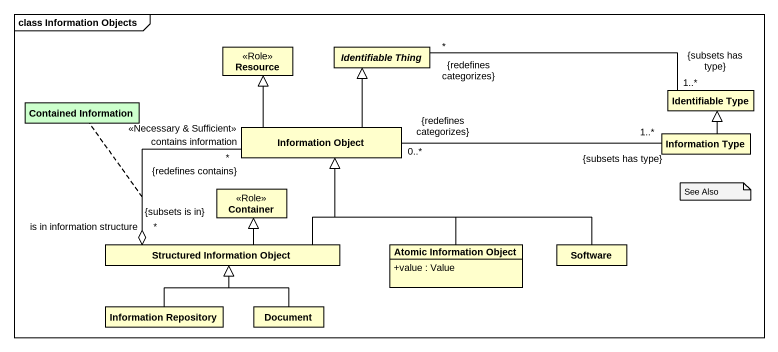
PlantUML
@startuml
mainframe class Information Objects
hide circle
hide empty members
skinparam classAttributeIconSize 0
class Resource <<Role>>
abstract class "Identifiable Thing" as Identifiable_Thing
class "Contained Information" as Contained_Information #CCFFCC
class "Identifiable Type" as Identifiable_Type
class "Information Object" as Information_Object
class "Information Type" as Information_Type
class Container <<Role>>
class "Structured Information Object" as Structured_Information
class "Atomic Information Object" as Atomic_Information_Object {
  +value : Value
}
class Software
class "Information Repository" as Information_Repository
class Document
Identifiable_Type "1..*\n{subsets has type}" -left- "*\n{redefines categorizes}" Identifiable_Thing
Information_Object -up-|> Resource
Information_Object -up-|> Identifiable_Thing
Information_Type -up-|> Identifiable_Type
Information_Type "1..*\n{subsets has type}" -left- "0..*\n{redefines categorizes}" Information_Object
Structured_Information -up-|> Information_Object
Structured_Information "is in information structure\n*\n{subsets is in}" o-up- "contains information\n<<Necessary & Sufficient>>\n*\n{redefines contains}" Information_Object
(Structured_Information, Information_Object) .. Contained_Information
Structured_Information -up-|> Container
Atomic_Information_Object -up-|> Information_Object
Software -left-|> Information_Object
Information_Repository -up-|> Structured_Information
Document -up-|> Structured_Information
note as N1
  See Also
end note
@enduml
